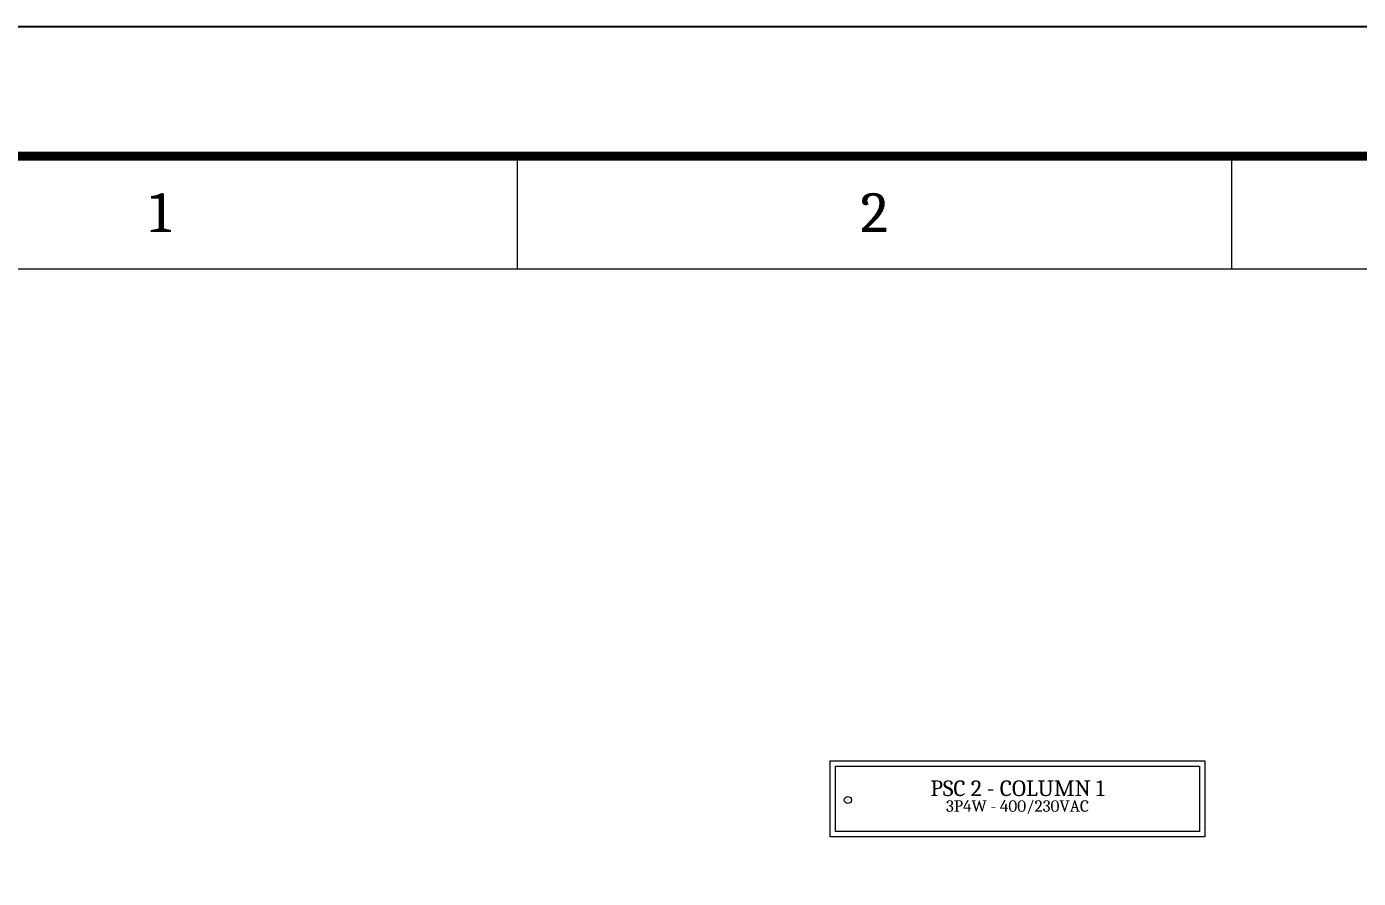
# Model space of a CAD drawing. Header units: millimetres. Extents: x -116965 to 323937, y 291661 to 566926.
# Drawn here: x -49968 to -47836, y 307469 to 308832 of the extents above; entities that cross this region are included whole.
import ezdxf
from ezdxf.enums import TextEntityAlignment as Align

# ---------------------------------------------------------------- set-up
doc = ezdxf.new("R2010")
doc.units = ezdxf.units.MM
doc.layers.get('0').update_dxf_attribs({"lineweight": 18})
doc.layers.add('BUSBAR', color=31, linetype='Continuous', lineweight=13)
doc.layers.add('dien', color=2, linetype='Continuous')
doc.styles.add('hwBorder', font='Cambria.ttf')
doc.styles.add('hwTech', font='Cambria.ttf')

# ---------------------------------------------------------------- blocks, each defined once
blk = doc.blocks.new('*U1980')
at = {"color": 5}
for p, q in [((37.568, 198.621), (37.568, 194.282)), ((65.136, 198.621), (65.136, 194.282))]:
    blk.add_line(p, q, dxfattribs=at)
at = {"color": 5, "const_width": 0.35}
blk.add_lwpolyline([(10, 198.621), (285.679, 198.621), (285.679, 5), (10, 5)], close=True, dxfattribs=at)
at = {"color": 5}
blk.add_lwpolyline([(14.339, 194.282), (281.339, 194.282), (281.339, 9.339), (14.339, 9.339)], close=True, dxfattribs=at)
at = {"layer": 'Defpoints', "color": 4}
blk.add_lwpolyline([(0, 203.621), (290.679, 203.621), (290.679, 0), (0, 0)], close=True, dxfattribs=at)
at = {"color": 253, "style": 'hwBorder'}
for s, p in [('1', (23.784, 196.452)), ('2', (51.352, 196.452))]:
    blk.add_text(s, height=1.5, dxfattribs=at).set_placement(p, align=Align.MIDDLE_CENTER)
at = {"color": 6, "style": 'hwBorder', "flags": 8}
for tag, p in [("DWG'SNAME", (266.339, 58.998)), ("DWG'SCODE2", (266.339, 51.052))]:
    blk.add_attdef(tag, text='', height=1.5, dxfattribs=at).set_placement(p, align=Align.MIDDLE_CENTER)
at = {"color": 253, "style": 'hwBorder', "flags": 8}
for tag, p in [('REV_0', (253.339, 43.788)), ('REV_MODIFY0', (264.339, 44.1)), ('REV_DATE0', (277.339, 44.1)), ('REV_MODIFY1', (264.339, 40.789)), ('REV_DATE1', (277.339, 40.789)), ('REV_1', (253.339, 40.477)), ('REV_2', (253.339, 37.166)), ('REV_MODIFY2', (264.339, 37.479)), ('REV_DATE2', (277.339, 37.479)), ('REV_MODIFY3', (264.339, 34.169)), ('REV_DATE3', (277.339, 34.169)), ('REV_3', (253.339, 33.856)), ('REV_MODIFY4', (264.339, 30.858)), ('REV_DATE4', (277.339, 30.858)), ('REV_4', (253.339, 30.545))]:
    blk.add_attdef(tag, text='', height=1, dxfattribs=at).set_placement(p, align=Align.MIDDLE_CENTER)
at = {"color": 6, "style": 'hwBorder', "flags": 8}
for tag, p in [('TOLERANCE', (261.539, 27.216)), ('PAGE', (259.339, 15.298))]:
    blk.add_attdef(tag, text='', height=1.5, dxfattribs=at).set_placement(p, align=Align.MIDDLE_LEFT)

msp = doc.modelspace()

# ---------------------------------------------------------------- linework, layer by layer
at = {"layer": 'BUSBAR'}
msp.add_lwpolyline([(-48681.862637, 307657.619219), (-48081.862637, 307657.619219), (-48081.862637, 307535.762077), (-48681.862637, 307535.762077), (-48681.862637, 307657.619219)], dxfattribs=at)
msp.add_lwpolyline([(-48673.291208, 307649.047791), (-48090.434065, 307649.047791), (-48090.434065, 307544.333505), (-48673.291208, 307544.333505)], close=True, dxfattribs=at)
msp.add_circle((-48653.291208, 307594.815648), 5.714286, dxfattribs=at)

# ---------------------------------------------------------------- block references
at = {"ltscale": 5, "xscale": 41.47693088945395, "yscale": 41.47693088945395, "zscale": 41.47693088945395}
msp.add_blockref('*U1980', (-50740.951789, 300386.757971), dxfattribs=at)

# ---------------------------------------------------------------- texts
at = {"lineweight": -3, "ltscale": 5, "insert": (-48381.862637, 307613.467393), "char_height": 25, "attachment_point": 5, "style": 'hwTech'}
msp.add_mtext_dynamic_manual_height_columns('PSC 2 - COLUMN 1', width=483.48528516, gutter_width=40, heights=[0], dxfattribs=at)
at = {"layer": 'dien', "color": 6, "linetype": 'Continuous', "lineweight": 30, "insert": (-48381.862637, 307583.369727), "char_height": 50, "width": 829.80083918, "attachment_point": 5, "style": 'hwTech'}
msp.add_mtext('{\\H0.3667x;3P4W - 400/230VAC} ', dxfattribs=at)

doc.saveas('drawing.dxf')
